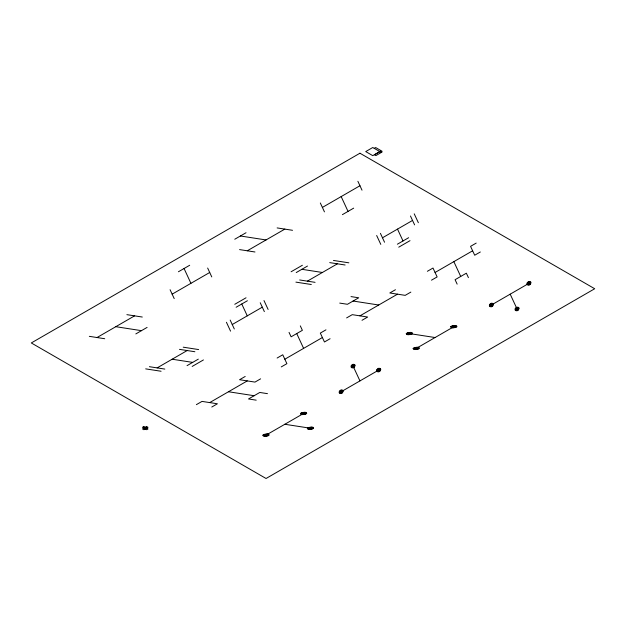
<?xml version="1.0" encoding="UTF-8"?>
<svg xmlns="http://www.w3.org/2000/svg" width="626" height="626" viewBox="0 0 626 626"><rect width="100%" height="100%" fill="white"/><g stroke="black" fill="none" stroke-linecap="round" stroke-linejoin="round"><path stroke-width="0.94" d="M374.254 148.354L375.663 147.54L382.048 151.226L380.639 152.04L372.767 147.509L365.725 151.578L372.767 155.647L379.81 151.578M178.426 271.762L189.694 265.26M234.766 239.234L246.034 232.731M97.03 337.531L134.59 315.848M172.15 294.165L209.71 272.482M247.27 250.791L284.83 229.108M322.39 207.425L359.95 185.742M135.826 333.916L147.094 327.406M342.406 214.648L353.674 208.137M234.766 304.291L246.034 297.788M291.106 271.762L302.374 265.26M236.135 307.256L247.403 300.746M296.231 272.56L307.499 266.05M157.126 367.892L187.174 350.544M232.246 324.526L262.294 307.178M307.366 281.152L337.414 263.804M382.486 237.786L412.534 220.438M187.041 365.647L198.309 359.144M397.377 244.21L408.645 237.708M192.166 366.445L203.434 359.934M398.746 247.176L410.014 240.666M196.376 404.654L202.01 401.399L217.41 403.778L211.776 407.033M245.204 376.461L239.57 379.716L254.97 382.095L260.604 378.84M277.13 358.033L282.764 354.778L286.896 363.667L281.262 366.914M325.958 329.839L320.324 333.095L324.456 341.976L330.09 338.729M346.616 317.914L352.25 314.659L367.65 317.038L362.016 320.293M395.444 289.721L389.81 292.976L405.21 295.355L410.844 292.099M427.37 271.293L433.004 268.038L437.136 276.927L431.502 280.174M476.198 243.099L470.564 246.354L474.696 255.236L480.33 251.988M209.71 402.588L247.27 380.905M284.83 359.222L322.39 337.531M359.95 315.848L397.51 294.165M435.07 272.482L472.63 250.791M266.05 435.117L303.61 413.434M341.17 391.751L378.73 370.06M416.29 348.377L453.85 326.694M491.41 305.011L528.97 283.32M277.13 227.919L292.53 230.298M240.4 235.986L266.05 239.954M333.47 260.447L348.87 262.826M329.714 262.615L345.114 264.994M239.57 249.602L254.97 251.988M301.865 269.305L322.39 272.482M299.666 279.963L315.066 282.342M295.91 282.13L311.31 284.509M351.014 296.599L358.714 297.788L347.446 304.291L339.746 303.101M353.08 301.036L378.73 305.011M409.42 333.564L435.07 337.531M126.89 314.659L142.29 317.038M115.81 326.694L141.46 330.661M183.23 347.187L198.63 349.566M179.474 349.355L194.874 351.734M89.33 336.342L104.73 338.729M172.15 359.222L192.675 362.391M149.426 366.703L164.826 369.082M145.67 368.87L161.07 371.249M267.474 393.652L259.774 392.463L248.506 398.965L256.206 400.163M228.49 391.751L254.14 395.718M284.83 424.272L310.48 428.247M145.302 427.3L146.687 428.098M143.808 428.168L145.193 428.966M510.19 294.165L517.06 308.978M468.42 277.639L466.354 273.194L455.086 279.705L457.152 284.141M453.85 261.637L460.72 276.449M414.224 213.826L418.356 222.707M410.468 215.993L414.6 224.875M397.51 229.108L403.011 240.955M357.884 181.297L362.016 190.179M380.42 233.341L384.552 242.231M376.664 235.509L380.796 244.398M341.17 196.58L348.04 211.392M320.324 202.98L324.456 211.87M353.08 366.093L359.95 380.905M300.308 325.872L302.374 330.317L291.106 336.819L289.04 332.375M296.74 333.564L303.61 348.377M263.984 300.566L268.116 309.447M260.228 302.734L264.36 311.623M241.769 304.001L247.27 315.848M207.644 268.038L211.776 276.927M230.18 320.082L234.312 328.971M226.424 322.249L230.556 331.138M184.06 268.515L190.93 283.32M170.084 289.721L174.216 298.61M262.912 435.234L263.28 435.939A2.371 1.369 0 0 0 264.172 436.205A3.717 2.144 0 0 0 265.236 436.275L267.756 435.884A3.717 2.144 0 0 0 268.617 435.516A2.371 1.369 0 0 0 269.157 435.031L268.82 434.295A2.371 1.369 0 0 0 267.928 434.037A3.717 2.144 0 0 0 266.864 433.959L264.344 434.35A3.717 2.144 0 0 0 263.483 434.718A2.52 1.455 0 0 0 262.912 435.234M263.538 435.211L263.836 435.774A1.901 1.095 0 0 0 264.548 435.986A2.973 1.714 0 0 0 265.401 436.04L267.419 435.727A2.973 1.714 0 0 0 268.1 435.438A1.901 1.095 0 0 0 268.538 435.047L268.264 434.46A1.901 1.095 0 0 0 267.552 434.248A2.973 1.714 0 0 0 266.699 434.194L264.681 434.507A2.973 1.714 0 0 0 264 434.804A2.019 1.166 0 0 0 263.538 435.211M264.164 435.187L264.391 435.61A1.424 0.822 0 0 0 264.923 435.766A2.23 1.291 0 0 0 265.557 435.813L267.075 435.579A2.23 1.291 0 0 0 267.592 435.36A1.424 0.822 0 0 0 267.912 435.062L267.709 434.624A1.424 0.822 0 0 0 267.177 434.467A2.23 1.291 0 0 0 266.543 434.421L265.025 434.655A2.23 1.291 0 0 0 264.508 434.882A1.51 0.876 0 0 0 264.164 435.187M264.79 435.164C267.286 436.713 267.881 433.348 264.79 435.164M265.424 435.14L266.676 435.023L265.424 435.14M300.472 413.551L300.84 414.255A2.371 1.369 0 0 0 301.732 414.514A3.717 2.144 0 0 0 302.796 414.592L305.316 414.201A3.717 2.144 0 0 0 306.177 413.833A2.371 1.369 0 0 0 306.717 413.348L306.38 412.612A2.371 1.369 0 0 0 305.488 412.346A3.717 2.144 0 0 0 304.424 412.276L301.904 412.667A3.717 2.144 0 0 0 301.043 413.035A2.52 1.455 0 0 0 300.472 413.551M301.098 413.528L301.396 414.091A1.901 1.095 0 0 0 302.108 414.302A2.973 1.714 0 0 0 302.961 414.357L304.979 414.044A2.973 1.714 0 0 0 305.66 413.747A1.901 1.095 0 0 0 306.098 413.363L305.824 412.777A1.901 1.095 0 0 0 305.112 412.565A2.973 1.714 0 0 0 304.259 412.511L302.241 412.816A2.973 1.714 0 0 0 301.56 413.113A2.019 1.166 0 0 0 301.098 413.528M301.724 413.504L301.951 413.927A1.424 0.822 0 0 0 302.483 414.083A2.23 1.291 0 0 0 303.117 414.13L304.635 413.896A2.23 1.291 0 0 0 305.152 413.669A1.424 0.822 0 0 0 305.472 413.379L305.269 412.941A1.424 0.822 0 0 0 304.737 412.784A2.23 1.291 0 0 0 304.103 412.737L302.585 412.972A2.23 1.291 0 0 0 302.068 413.191A1.51 0.876 0 0 0 301.724 413.504M302.35 413.481C304.846 415.03 305.441 411.665 302.35 413.481M302.984 413.457L304.236 413.332L302.984 413.457M307.343 428.364L307.718 429.06A2.371 1.369 0 0 0 308.602 429.326A3.717 2.144 0 0 0 309.667 429.397L312.194 429.013A3.717 2.144 0 0 0 313.047 428.638A2.371 1.369 0 0 0 313.595 428.153L313.25 427.425A2.371 1.369 0 0 0 312.358 427.159A3.717 2.144 0 0 0 311.302 427.088L308.774 427.48A3.717 2.144 0 0 0 307.922 427.848A2.52 1.455 0 0 0 307.343 428.364M307.969 428.34L308.266 428.904A1.901 1.095 0 0 0 308.978 429.107A2.973 1.714 0 0 0 309.831 429.17L311.85 428.857A2.973 1.714 0 0 0 312.538 428.56A1.901 1.095 0 0 0 312.969 428.176L312.695 427.589A1.901 1.095 0 0 0 311.983 427.378A2.973 1.714 0 0 0 311.138 427.315L309.119 427.628A2.973 1.714 0 0 0 308.43 427.926A2.019 1.166 0 0 0 307.969 428.34M308.602 428.317L308.821 428.74A1.424 0.822 0 0 0 309.354 428.896A2.23 1.291 0 0 0 309.995 428.935L311.505 428.7A2.23 1.291 0 0 0 312.022 428.481A1.424 0.822 0 0 0 312.351 428.192L312.147 427.754A1.424 0.822 0 0 0 311.607 427.589A2.23 1.291 0 0 0 310.973 427.55L309.463 427.785A2.23 1.291 0 0 0 308.947 428.004A1.51 0.876 0 0 0 308.602 428.317M309.228 428.294C311.717 429.843 312.311 426.478 309.228 428.294M309.854 428.27L311.114 428.145L309.854 428.27M406.274 333.681L406.65 334.386A2.371 1.369 0 0 0 407.542 334.652A3.717 2.144 0 0 0 408.598 334.722L411.125 334.331A3.717 2.144 0 0 0 411.978 333.963A2.371 1.369 0 0 0 412.526 333.478L412.182 332.742A2.371 1.369 0 0 0 411.298 332.484A3.717 2.144 0 0 0 410.233 332.406L407.706 332.797A3.717 2.144 0 0 0 406.853 333.173A2.52 1.455 0 0 0 406.274 333.681M406.9 333.658L407.205 334.221A1.901 1.095 0 0 0 407.917 334.433A2.973 1.714 0 0 0 408.762 334.495L410.781 334.182A2.973 1.714 0 0 0 411.47 333.885A1.901 1.095 0 0 0 411.9 333.494L411.634 332.907A1.901 1.095 0 0 0 410.922 332.696A2.973 1.714 0 0 0 410.069 332.641L408.05 332.954A2.973 1.714 0 0 0 407.362 333.251A2.019 1.166 0 0 0 406.9 333.658M407.534 333.635L407.753 334.057A1.424 0.822 0 0 0 408.293 334.214A2.23 1.291 0 0 0 408.927 334.261L410.437 334.026A2.23 1.291 0 0 0 410.953 333.807A1.424 0.822 0 0 0 411.282 333.509L411.079 333.071A1.424 0.822 0 0 0 410.546 332.915A2.23 1.291 0 0 0 409.905 332.875L408.395 333.11A2.23 1.291 0 0 0 407.878 333.329A1.51 0.876 0 0 0 407.534 333.635M408.16 333.611C410.648 335.16 411.243 331.796 408.16 333.611M408.786 333.588L410.046 333.47L408.786 333.588M413.152 348.494L413.52 349.198A2.371 1.369 0 0 0 414.412 349.464A3.717 2.144 0 0 0 415.476 349.535L417.996 349.144A3.717 2.144 0 0 0 418.857 348.776A2.371 1.369 0 0 0 419.397 348.291L419.06 347.555A2.371 1.369 0 0 0 418.168 347.297A3.717 2.144 0 0 0 417.104 347.219L414.584 347.61A3.717 2.144 0 0 0 413.723 347.978A2.52 1.455 0 0 0 413.152 348.494M413.778 348.471L414.076 349.034A1.901 1.095 0 0 0 414.788 349.245A2.973 1.714 0 0 0 415.641 349.3L417.659 348.987A2.973 1.714 0 0 0 418.34 348.698A1.901 1.095 0 0 0 418.778 348.306L418.504 347.72A1.901 1.095 0 0 0 417.792 347.508A2.973 1.714 0 0 0 416.939 347.453L414.921 347.766A2.973 1.714 0 0 0 414.24 348.056A2.019 1.166 0 0 0 413.778 348.471M414.404 348.447L414.631 348.87A1.424 0.822 0 0 0 415.163 349.026A2.23 1.291 0 0 0 415.797 349.073L417.315 348.839A2.23 1.291 0 0 0 417.832 348.612A1.424 0.822 0 0 0 418.152 348.322L417.949 347.884A1.424 0.822 0 0 0 417.417 347.727A2.23 1.291 0 0 0 416.783 347.68L415.265 347.915A2.23 1.291 0 0 0 414.748 348.142A1.51 0.876 0 0 0 414.404 348.447M415.03 348.424C417.526 349.973 418.121 346.608 415.03 348.424M415.664 348.4L416.916 348.283L415.664 348.4M450.712 326.811L451.08 327.515A2.371 1.369 0 0 0 451.972 327.774A3.717 2.144 0 0 0 453.036 327.852L455.556 327.461A3.717 2.144 0 0 0 456.417 327.093A2.371 1.369 0 0 0 456.957 326.6L456.62 325.872A2.371 1.369 0 0 0 455.728 325.606A3.717 2.144 0 0 0 454.664 325.536L452.144 325.927A3.717 2.144 0 0 0 451.283 326.295A2.52 1.455 0 0 0 450.712 326.811M451.338 326.788L451.636 327.351A1.901 1.095 0 0 0 452.348 327.562A2.973 1.714 0 0 0 453.201 327.617L455.219 327.304A2.973 1.714 0 0 0 455.9 327.007A1.901 1.095 0 0 0 456.338 326.623L456.064 326.036A1.901 1.095 0 0 0 455.352 325.825A2.973 1.714 0 0 0 454.499 325.77L452.481 326.076A2.973 1.714 0 0 0 451.8 326.373A2.019 1.166 0 0 0 451.338 326.788M451.964 326.764L452.191 327.187A1.424 0.822 0 0 0 452.723 327.343A2.23 1.291 0 0 0 453.357 327.382L454.875 327.155A2.23 1.291 0 0 0 455.392 326.928A1.424 0.822 0 0 0 455.712 326.639L455.509 326.201A1.424 0.822 0 0 0 454.977 326.044A2.23 1.291 0 0 0 454.343 325.997L452.825 326.232A2.23 1.291 0 0 0 452.308 326.451A1.51 0.876 0 0 0 451.964 326.764M452.59 326.741C455.086 328.29 455.681 324.925 452.59 326.741M453.224 326.717L454.476 326.592L453.224 326.717M339.355 391.469L339.167 392.22A3.717 2.144 0 0 0 339.292 392.831A2.371 1.369 0 0 0 339.746 393.347L340.967 393.558A2.52 1.455 0 0 0 341.859 393.23A3.717 2.144 0 0 0 342.5 392.737L343.173 391.273A3.717 2.144 0 0 0 343.048 390.663A2.371 1.369 0 0 0 342.594 390.147L341.326 389.951A2.371 1.369 0 0 0 340.481 390.264A3.717 2.144 0 0 0 339.84 390.765L339.355 391.469M339.722 391.524L339.566 392.126A2.973 1.714 0 0 0 339.668 392.612A1.901 1.095 0 0 0 340.035 393.026L341.006 393.198A2.019 1.166 0 0 0 341.718 392.932A2.973 1.714 0 0 0 342.234 392.533L342.774 391.367A2.973 1.714 0 0 0 342.672 390.882A1.901 1.095 0 0 0 342.305 390.467L341.295 390.311A1.901 1.095 0 0 0 340.622 390.561A2.973 1.714 0 0 0 340.106 390.96L339.722 391.524M340.082 391.579L339.965 392.032A2.23 1.291 0 0 0 340.043 392.4A1.424 0.822 0 0 0 340.317 392.705L341.045 392.838A1.51 0.876 0 0 0 341.585 392.635A2.23 1.291 0 0 0 341.968 392.338L342.375 391.461A2.23 1.291 0 0 0 342.297 391.094A1.424 0.822 0 0 0 342.023 390.788L341.264 390.671A1.424 0.822 0 0 0 340.755 390.859A2.23 1.291 0 0 0 340.372 391.156L340.082 391.579M340.442 391.633C341.068 394.302 342.97 389.411 340.442 391.633M340.81 391.688C341.115 393.026 342.07 390.577 340.81 391.688M351.264 365.811L351.076 366.562A3.717 2.144 0 0 0 351.202 367.18A2.371 1.369 0 0 0 351.655 367.689L352.868 367.908A2.52 1.455 0 0 0 353.76 367.572A3.717 2.144 0 0 0 354.402 367.079L355.083 365.623A3.717 2.144 0 0 0 354.958 365.013A2.371 1.369 0 0 0 354.496 364.496L353.228 364.301A2.371 1.369 0 0 0 352.391 364.614A3.717 2.144 0 0 0 351.749 365.107L351.264 365.811M351.624 365.866L351.476 366.468A2.973 1.714 0 0 0 351.577 366.961A1.901 1.095 0 0 0 351.937 367.376L352.915 367.548A2.019 1.166 0 0 0 353.627 367.282A2.973 1.714 0 0 0 354.136 366.883L354.676 365.717A2.973 1.714 0 0 0 354.582 365.224A1.901 1.095 0 0 0 354.214 364.817L353.197 364.661A1.901 1.095 0 0 0 352.524 364.911A2.973 1.714 0 0 0 352.015 365.302L351.624 365.866M351.984 365.928L351.875 366.374A2.23 1.291 0 0 0 351.953 366.742A1.424 0.822 0 0 0 352.227 367.055L352.954 367.18A1.51 0.876 0 0 0 353.487 366.985A2.23 1.291 0 0 0 353.87 366.687L354.277 365.811A2.23 1.291 0 0 0 354.206 365.443A1.424 0.822 0 0 0 353.925 365.138L353.166 365.021A1.424 0.822 0 0 0 352.665 365.208A2.23 1.291 0 0 0 352.281 365.506L351.984 365.928M352.352 365.983C352.97 368.651 354.872 363.753 352.352 365.983M352.712 366.038C353.025 367.368 353.972 364.927 352.712 366.038M376.915 369.778L376.727 370.529A3.717 2.144 0 0 0 376.852 371.148A2.371 1.369 0 0 0 377.306 371.664L378.527 371.875A2.52 1.455 0 0 0 379.419 371.547A3.717 2.144 0 0 0 380.06 371.046L380.733 369.59A3.717 2.144 0 0 0 380.608 368.98A2.371 1.369 0 0 0 380.154 368.464L378.886 368.268A2.371 1.369 0 0 0 378.041 368.581A3.717 2.144 0 0 0 377.4 369.074L376.915 369.778M377.282 369.841L377.126 370.435A2.973 1.714 0 0 0 377.228 370.928A1.901 1.095 0 0 0 377.595 371.343L378.566 371.515A2.019 1.166 0 0 0 379.278 371.249A2.973 1.714 0 0 0 379.794 370.85L380.334 369.684A2.973 1.714 0 0 0 380.232 369.191A1.901 1.095 0 0 0 379.865 368.784L378.855 368.628A1.901 1.095 0 0 0 378.182 368.878A2.973 1.714 0 0 0 377.666 369.277L377.282 369.841M377.642 369.896L377.525 370.342A2.23 1.291 0 0 0 377.603 370.709A1.424 0.822 0 0 0 377.877 371.022L378.605 371.148A1.51 0.876 0 0 0 379.145 370.952A2.23 1.291 0 0 0 379.528 370.655L379.935 369.778A2.23 1.291 0 0 0 379.857 369.41A1.424 0.822 0 0 0 379.583 369.105L378.824 368.988A1.424 0.822 0 0 0 378.315 369.176A2.23 1.291 0 0 0 377.932 369.473L377.642 369.896M378.002 369.95C378.628 372.619 380.53 367.728 378.002 369.95M378.37 370.005C378.675 371.343 379.63 368.894 378.37 370.005M489.595 304.729L489.407 305.48A3.717 2.144 0 0 0 489.532 306.091A2.371 1.369 0 0 0 489.986 306.607L491.207 306.818A2.52 1.455 0 0 0 492.099 306.49A3.717 2.144 0 0 0 492.74 305.997L493.413 304.533A3.717 2.144 0 0 0 493.288 303.923A2.371 1.369 0 0 0 492.834 303.407L491.567 303.211A2.371 1.369 0 0 0 490.721 303.524A3.717 2.144 0 0 0 490.08 304.025L489.595 304.729M489.962 304.784L489.806 305.386A2.973 1.714 0 0 0 489.908 305.871A1.901 1.095 0 0 0 490.275 306.286L491.246 306.458A2.019 1.166 0 0 0 491.958 306.192A2.973 1.714 0 0 0 492.474 305.793L493.014 304.627A2.973 1.714 0 0 0 492.912 304.142A1.901 1.095 0 0 0 492.545 303.727L491.535 303.571A1.901 1.095 0 0 0 490.862 303.821A2.973 1.714 0 0 0 490.346 304.22L489.962 304.784M490.322 304.839L490.205 305.292A2.23 1.291 0 0 0 490.283 305.66A1.424 0.822 0 0 0 490.557 305.965L491.285 306.098A1.51 0.876 0 0 0 491.825 305.895A2.23 1.291 0 0 0 492.208 305.598L492.615 304.721A2.23 1.291 0 0 0 492.537 304.353A1.424 0.822 0 0 0 492.263 304.048L491.504 303.931A1.424 0.822 0 0 0 490.995 304.119A2.23 1.291 0 0 0 490.612 304.416L490.322 304.839M490.682 304.893C491.308 307.562 493.21 302.671 490.682 304.893M491.05 304.948C491.355 306.286 492.31 303.837 491.05 304.948M515.253 308.696L515.057 309.447A3.717 2.144 0 0 0 515.182 310.058A2.371 1.369 0 0 0 515.644 310.574L516.857 310.793A2.52 1.455 0 0 0 517.749 310.457A3.717 2.144 0 0 0 518.391 309.964L519.064 308.508A3.717 2.144 0 0 0 518.938 307.89A2.371 1.369 0 0 0 518.485 307.374L517.217 307.178A2.371 1.369 0 0 0 516.38 307.491A3.717 2.144 0 0 0 515.738 307.992L515.253 308.696M515.613 308.751L515.464 309.354A2.973 1.714 0 0 0 515.558 309.847A1.901 1.095 0 0 0 515.926 310.253L516.896 310.426A2.019 1.166 0 0 0 517.616 310.16A2.973 1.714 0 0 0 518.125 309.768L518.664 308.602A2.973 1.714 0 0 0 518.563 308.109A1.901 1.095 0 0 0 518.203 307.695L517.186 307.538A1.901 1.095 0 0 0 516.513 307.789A2.973 1.714 0 0 0 516.004 308.188L515.613 308.751M515.973 308.806L515.863 309.26A2.23 1.291 0 0 0 515.934 309.627A1.424 0.822 0 0 0 516.215 309.933L516.943 310.066A1.51 0.876 0 0 0 517.475 309.862A2.23 1.291 0 0 0 517.858 309.565L518.265 308.696A2.23 1.291 0 0 0 518.187 308.328A1.424 0.822 0 0 0 517.913 308.015L517.154 307.898A1.424 0.822 0 0 0 516.653 308.086A2.23 1.291 0 0 0 516.27 308.383L515.973 308.806M516.34 308.861C516.959 311.529 518.86 306.638 516.34 308.861M516.7 308.923C517.013 310.253 517.96 307.804 516.7 308.923M527.155 283.038L526.967 283.789A3.717 2.144 0 0 0 527.092 284.407A2.371 1.369 0 0 0 527.546 284.924L528.767 285.135A2.52 1.455 0 0 0 529.659 284.807A3.717 2.144 0 0 0 530.3 284.306L530.973 282.85A3.717 2.144 0 0 0 530.848 282.24A2.371 1.369 0 0 0 530.394 281.723L529.126 281.528A2.371 1.369 0 0 0 528.281 281.841A3.717 2.144 0 0 0 527.64 282.334L527.155 283.038M527.522 283.101L527.366 283.695A2.973 1.714 0 0 0 527.468 284.188A1.901 1.095 0 0 0 527.835 284.603L528.806 284.775A2.019 1.166 0 0 0 529.518 284.509A2.973 1.714 0 0 0 530.034 284.11L530.574 282.944A2.973 1.714 0 0 0 530.472 282.451A1.901 1.095 0 0 0 530.105 282.044L529.095 281.888A1.901 1.095 0 0 0 528.422 282.138A2.973 1.714 0 0 0 527.906 282.537L527.522 283.101M527.882 283.155L527.765 283.601A2.23 1.291 0 0 0 527.843 283.969A1.424 0.822 0 0 0 528.117 284.282L528.845 284.407A1.51 0.876 0 0 0 529.385 284.212A2.23 1.291 0 0 0 529.768 283.914L530.175 283.038A2.23 1.291 0 0 0 530.097 282.67A1.424 0.822 0 0 0 529.823 282.365L529.064 282.248A1.424 0.822 0 0 0 528.555 282.436A2.23 1.291 0 0 0 528.172 282.733L527.882 283.155M528.242 283.21C528.868 285.879 530.77 280.98 528.242 283.21M528.61 283.265C528.915 284.603 529.87 282.154 528.61 283.265M359.95 153.214L31.3 342.954L266.05 478.491L594.7 288.743L359.95 153.214M380.639 151.226L374.473 154.786L375.882 155.6L382.048 152.04L380.639 151.226M143.808 426.541L142.485 427.3L146.687 429.726L148.01 428.966L143.808 426.541M146.625 426.541L142.485 428.927L143.87 429.726L148.01 427.339L146.625 426.541"/></g></svg>
